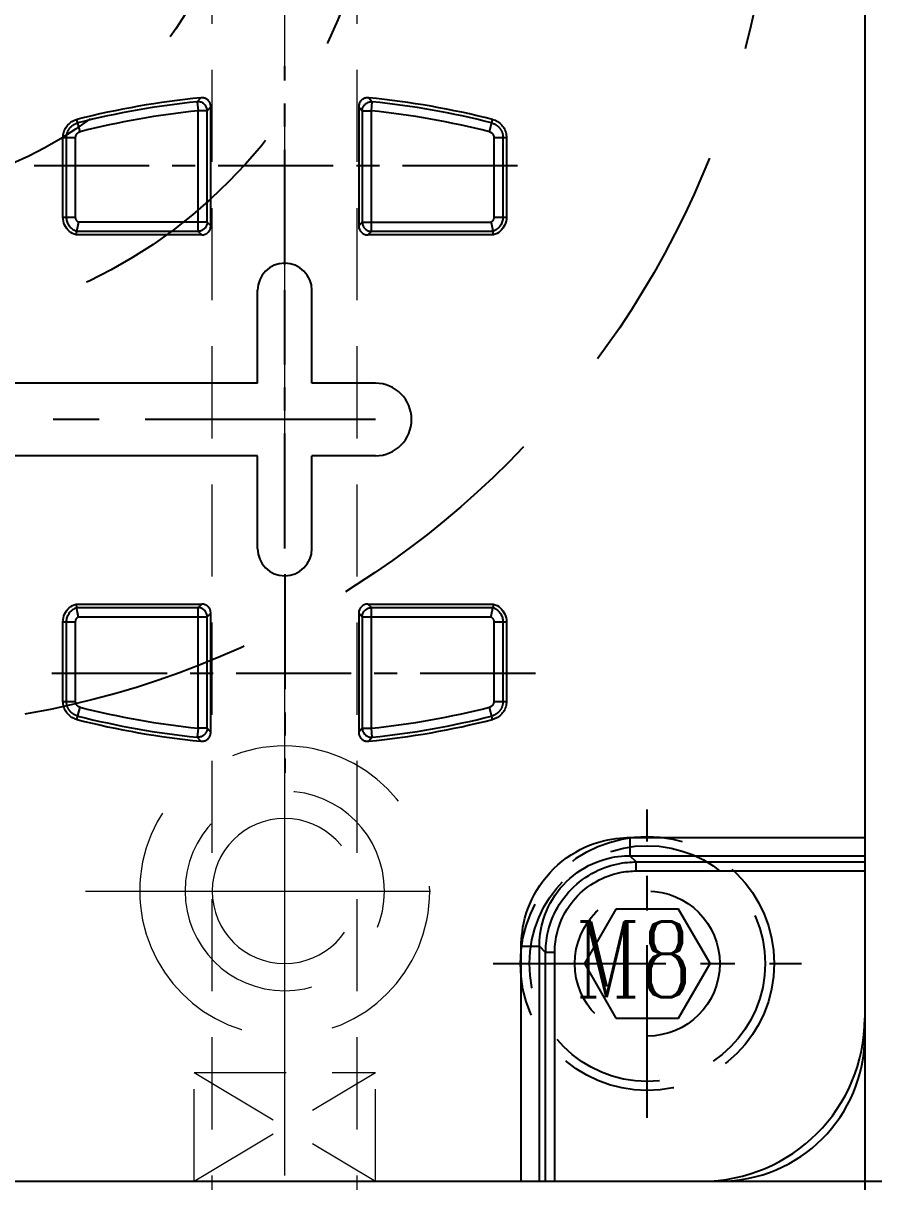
# Model space of a CAD drawing. Header units: inches. Extents: x 139745 to 140613, y -44509 to -43895.
# Drawn here: x 140469.7 to 140516.7, y -44144.3 to -44080.4 of the extents above; entities that cross this region are included whole.
import ezdxf

# ---------------------------------------------------------------- set-up
doc = ezdxf.new("R2010")
doc.units = ezdxf.units.IN
doc.header["$LTSCALE"] = 2
doc.header["$MEASUREMENT"] = 0
doc.header["$PDMODE"] = 3
doc.header["$PDSIZE"] = 0.3125
doc.linetypes.add('CENTER', pattern=[50.8, 31.75, -6.35, 6.35, -6.35])
doc.linetypes.add('HIDDEN', pattern=[9.525, 6.35, -3.175])
doc.layers.get('0').update_dxf_attribs({"linetype": 'CONTINUOUS'})
doc.layers.get('Defpoints').update_dxf_attribs({"linetype": 'CONTINUOUS'})
for name, color, linetype in [('CAV-COR', 1, 'CONTINUOUS'), ('DEFAULT_1', 7, 'CENTER'), ('Layer3', 3, 'CONTINUOUS'), ('Ru', 8, 'CONTINUOUS'), ('SCREW', 52, 'HIDDEN')]:
    doc.layers.add(name, color=color, linetype=linetype)
for name, color, linetype, lineweight in [('dim', 3, 'CONTINUOUS', 15), ('PRODUCT', 1, 'CONTINUOUS', 15), ('WR', 122, 'HIDDEN', 0)]:
    doc.layers.add(name, color=color, linetype=linetype, lineweight=lineweight)
doc.styles.add('ROMANC', font='romanc', dxfattribs={"width": 0.6, "height": 1})
doc.styles.get("Standard").update_dxf_attribs({"font": 'txt.shx', "width": 0.67})
doc.dimstyles.new('2.00', dxfattribs={"dimtxt": 3.5, "dimasz": 2.5, "dimexe": 0.666, "dimexo": 0.626, "dimgap": 1, "dimtad": 0, "dimzin": 0, "dimdsep": 46, "dimtxsty": 'Standard', "dimcen": 0.09, "dimclrd": 3, "dimclre": 3, "dimclrt": 7, "dimazin": 0, "dimtfac": 1, "dimtofl": 0, "dimtmove": 0, "dimatfit": 0, "dimfxl": 0, "dimtolj": 1, "dimtzin": 0, "dimarcsym": 0})

# ---------------------------------------------------------------- blocks, each defined once
blk = doc.blocks.new('*D34238')
at = {"layer": 'Defpoints', "color": 0}
for p in [(140516.156, -44127.749), (140406.156, -44131.275), (140516.156, -44204.772)]:
    blk.add_point(p, dxfattribs=at)
at = {"layer": 'dim', "color": 3, "linetype": 'ByBlock', "lineweight": -2}
for p, q in [((140516.156, -44128.375), (140516.156, -44205.438)), ((140406.156, -44131.901), (140406.156, -44205.438)), ((140408.656, -44204.772), (140455.661, -44204.772)), ((140513.656, -44204.772), (140466.65, -44204.772))]:
    blk.add_line(p, q, dxfattribs=at)
at = {"layer": 'dim', "color": 3, "linetype": 'ByBlock'}
for points in [[(140408.656, -44204.356), (140408.656, -44205.189), (140406.156, -44204.772)], [(140513.656, -44205.189), (140513.656, -44204.356), (140516.156, -44204.772)]]:
    blk.add_solid(points, dxfattribs=at)
at = {"layer": 'dim', "color": 7, "linetype": 'ByBlock', "insert": (140461.156, -44204.772), "char_height": 3.5, "attachment_point": 5}
blk.add_mtext('\\A1;110.00', dxfattribs=at)
blk = doc.blocks.new('*D34239')
at = {"layer": 'Defpoints', "color": 0}
for p in [(140507.156, -43994.275), (140591.512, -43994.275), (140507.156, -44144.275)]:
    blk.add_point(p, dxfattribs=at)
at = {"layer": 'dim', "color": 3, "linetype": 'ByBlock', "lineweight": -2}
for p, q in [((140507.782, -43994.275), (140592.178, -43994.275)), ((140591.512, -43996.775), (140591.512, -44063.39)), ((140591.512, -44141.775), (140591.512, -44075.16)), ((140507.782, -44144.275), (140592.178, -44144.275))]:
    blk.add_line(p, q, dxfattribs=at)
at = {"layer": 'dim', "color": 3, "linetype": 'ByBlock'}
for points in [[(140591.929, -43996.775), (140591.096, -43996.775), (140591.512, -43994.275)], [(140591.096, -44141.775), (140591.929, -44141.775), (140591.512, -44144.275)]]:
    blk.add_solid(points, dxfattribs=at)
at = {"layer": 'dim', "color": 7, "linetype": 'ByBlock', "insert": (140591.512, -44069.275), "char_height": 3.5, "attachment_point": 5, "rotation": 90}
blk.add_mtext('\\A1;150.00', dxfattribs=at)
blk = doc.blocks.new('20160723.115749')
at = {"layer": 'SCREW', "linetype": 'CENTER', "ltscale": 0.15}
for p, q in [((0, -8.5), (0, 8.5)), ((-8.5, 0), (8.5, 0))]:
    blk.add_line(p, q, dxfattribs=at)
at = {"layer": 'SCREW', "ltscale": 0.5}
blk.add_lwpolyline([(-1.732, 3), (-3.464, 0), (-1.732, -3), (1.732, -3), (3.464, 0), (1.732, 3)], close=True, dxfattribs=at)
for radius in [7, 6.5, 4]:
    blk.add_circle((0, 0), radius, dxfattribs=at)
at = {"layer": 'Layer3', "style": 'ROMANC', "width": 0.8}
blk.add_text('M8', height=4.1865, dxfattribs=at).set_placement((-3.976, -1.858))
blk = doc.blocks.new('20160525.184840')
at = {"layer": 'WR', "linetype": 'CENTER', "ltscale": 0.3}
for p, q in [((0, -11), (0, 11)), ((11, 0), (-11, 0))]:
    blk.add_line(p, q, dxfattribs=at)
at = {"layer": 'WR', "linetype": 'HIDDEN', "ltscale": 0.8}
for radius in [8, 5.5, 4]:
    blk.add_circle((0, 0), radius, dxfattribs=at)

msp = doc.modelspace()

# ---------------------------------------------------------------- linework, layer by layer
at = {"linetype": 'HIDDEN'}
for radius in [50, 28.15, 20.5]:
    msp.add_circle((140461.156, -44069.275), radius, dxfattribs=at)
at = {"layer": 'CAV-COR', "linetype": 'ByBlock'}
for p, q in [((140516.156, -44002.275), (140516.156, -44136.275)), ((140479.326, -44084.751), (140479.524, -44084.534)), ((140479.326, -44084.751), (140479.378, -44085.251)), ((140488.788, -44084.534), (140488.986, -44084.751)), ((140488.934, -44085.251), (140488.986, -44084.751)), ((140479.88, -44085.251), (140479.378, -44085.251)), ((140479.378, -44091.903), (140479.378, -44085.251)), ((140479.88, -44085.251), (140480.076, -44085.034)), ((140479.88, -44091.401), (140479.88, -44085.251)), ((140480.076, -44091.596), (140480.076, -44085.034)), ((140488.236, -44085.034), (140488.431, -44085.251)), ((140488.236, -44085.034), (140488.236, -44091.596)), ((140488.431, -44085.251), (140488.934, -44085.251)), ((140488.431, -44085.251), (140488.431, -44091.401)), ((140488.934, -44091.903), (140488.934, -44085.251)), ((140472.864, -44086.409), (140472.693, -44085.733)), ((140495.448, -44086.409), (140495.619, -44085.733)), ((140471.923, -44086.721), (140472.621, -44086.721)), ((140471.923, -44091.124), (140471.923, -44086.721)), ((140472.118, -44091.124), (140472.118, -44086.721)), ((140472.621, -44091.124), (140472.621, -44086.721)), ((140495.691, -44086.717), (140495.691, -44091.124)), ((140495.691, -44086.721), (140496.389, -44086.721)), ((140496.193, -44086.721), (140496.193, -44091.124)), ((140496.389, -44086.721), (140496.389, -44091.124)), ((140471.923, -44091.124), (140472.621, -44091.124)), ((140495.691, -44091.124), (140496.389, -44091.124)), ((140472.677, -44091.877), (140472.662, -44091.967)), ((140479.378, -44091.903), (140472.673, -44091.903)), ((140472.685, -44091.835), (140472.677, -44091.877)), ((140479.88, -44091.401), (140472.778, -44091.401)), ((140479.574, -44092.098), (140479.378, -44091.903)), ((140480.076, -44091.596), (140479.88, -44091.401)), ((140488.431, -44091.401), (140488.236, -44091.596)), ((140488.431, -44091.401), (140495.534, -44091.401)), ((140488.934, -44091.903), (140488.738, -44092.098)), ((140495.639, -44091.903), (140488.934, -44091.903)), ((140495.61, -44091.743), (140495.622, -44091.808)), ((140495.622, -44091.808), (140495.631, -44091.858)), ((140495.631, -44091.858), (140495.639, -44091.903)), ((140495.649, -44091.967), (140495.639, -44091.903)), ((140472.642, -44092.098), (140472.652, -44092.033)), ((140479.574, -44092.098), (140472.642, -44092.098)), ((140472.652, -44092.033), (140472.662, -44091.967)), ((140495.67, -44092.098), (140488.738, -44092.098)), ((140495.66, -44092.033), (140495.649, -44091.967)), ((140495.67, -44092.098), (140495.66, -44092.033)), ((140472.642, -44112.452), (140479.574, -44112.452)), ((140472.642, -44112.452), (140472.652, -44112.517)), ((140472.652, -44112.517), (140472.662, -44112.583)), ((140472.662, -44112.583), (140472.673, -44112.647)), ((140472.673, -44112.647), (140479.378, -44112.647)), ((140472.681, -44112.692), (140472.673, -44112.647)), ((140472.69, -44112.742), (140472.681, -44112.692)), ((140472.701, -44112.807), (140472.69, -44112.742)), ((140479.378, -44112.647), (140479.574, -44112.452)), ((140479.378, -44119.299), (140479.378, -44112.647)), ((140479.88, -44113.149), (140480.076, -44112.954)), ((140480.076, -44119.516), (140480.076, -44112.954)), ((140488.236, -44112.954), (140488.431, -44113.149)), ((140488.236, -44112.954), (140488.236, -44119.516)), ((140488.738, -44112.452), (140495.67, -44112.452)), ((140488.738, -44112.452), (140488.934, -44112.647)), ((140488.934, -44112.647), (140495.639, -44112.647)), ((140488.934, -44119.299), (140488.934, -44112.647)), ((140495.627, -44112.715), (140495.634, -44112.673)), ((140495.634, -44112.673), (140495.649, -44112.583)), ((140495.66, -44112.517), (140495.649, -44112.583)), ((140495.67, -44112.452), (140495.66, -44112.517)), ((140471.923, -44113.426), (140472.621, -44113.426)), ((140471.923, -44117.829), (140471.923, -44113.426)), ((140472.118, -44117.829), (140472.118, -44113.426)), ((140472.621, -44117.833), (140472.621, -44113.426)), ((140472.778, -44113.149), (140479.88, -44113.149)), ((140479.88, -44119.299), (140479.88, -44113.149)), ((140488.431, -44113.149), (140495.534, -44113.149)), ((140488.431, -44113.149), (140488.431, -44119.299)), ((140495.691, -44113.426), (140496.389, -44113.426)), ((140495.691, -44113.426), (140495.691, -44117.829)), ((140496.193, -44113.426), (140496.193, -44117.829)), ((140496.389, -44113.426), (140496.389, -44117.829)), ((140471.923, -44117.829), (140472.621, -44117.829)), ((140495.691, -44117.829), (140496.389, -44117.829)), ((140472.693, -44118.817), (140472.864, -44118.141)), ((140495.619, -44118.817), (140495.448, -44118.141)), ((140479.378, -44119.299), (140479.326, -44119.799)), ((140479.88, -44119.299), (140479.378, -44119.299)), ((140480.076, -44119.516), (140479.88, -44119.299)), ((140488.431, -44119.299), (140488.236, -44119.516)), ((140488.431, -44119.299), (140488.934, -44119.299)), ((140488.986, -44119.799), (140488.934, -44119.299)), ((140479.524, -44120.016), (140479.326, -44119.799)), ((140488.986, -44119.799), (140488.788, -44120.016)), ((140503.024, -44125.326), (140516.156, -44125.326)), ((140503.199, -44125.326), (140503.199, -44126.325)), ((140503.199, -44126.325), (140516.156, -44126.325)), ((140503.543, -44126.669), (140503.199, -44126.325)), ((140503.543, -44126.669), (140516.156, -44126.669)), ((140503.543, -44127.169), (140503.543, -44126.669)), ((140503.448, -44127.169), (140516.156, -44127.169)), ((140497.207, -44131.318), (140498.205, -44131.318)), ((140497.207, -44144.275), (140497.207, -44131.318)), ((140498.55, -44131.663), (140498.205, -44131.318)), ((140498.205, -44144.275), (140498.205, -44131.318)), ((140499.05, -44131.663), (140498.55, -44131.663)), ((140498.55, -44144.275), (140498.55, -44131.663)), ((140499.05, -44144.275), (140499.05, -44131.663)), ((140414.156, -44144.275), (140508.156, -44144.275))]:
    msp.add_line(p, q, dxfattribs=at)
for points in [[(140479.88, -44085.251), (140479.877, -44085.205), (140479.869, -44085.16), (140479.857, -44085.115), (140479.841, -44085.072), (140479.822, -44085.03), (140479.798, -44084.99), (140479.771, -44084.952), (140479.741, -44084.917), (140479.708, -44084.884), (140479.672, -44084.855), (140479.634, -44084.828), (140479.594, -44084.806), (140479.551, -44084.787), (140479.508, -44084.771), (140479.463, -44084.76), (140479.417, -44084.753), (140479.372, -44084.75), (140479.326, -44084.751)], [(140480.076, -44085.034), (140480.074, -44084.994), (140480.07, -44084.954), (140480.062, -44084.914), (140480.05, -44084.875), (140480.036, -44084.836), (140480.019, -44084.799), (140479.999, -44084.764), (140479.976, -44084.731), (140479.951, -44084.7), (140479.923, -44084.671), (140479.894, -44084.645), (140479.863, -44084.622), (140479.83, -44084.6), (140479.794, -44084.582), (140479.758, -44084.566), (140479.72, -44084.553), (140479.682, -44084.543), (140479.643, -44084.536), (140479.603, -44084.533), (140479.564, -44084.532), (140479.524, -44084.534)], [(140488.788, -44084.534), (140488.741, -44084.532), (140488.695, -44084.533), (140488.649, -44084.539), (140488.603, -44084.55), (140488.557, -44084.565), (140488.514, -44084.583), (140488.473, -44084.605), (140488.435, -44084.631), (140488.4, -44084.661), (140488.367, -44084.693), (140488.338, -44084.728), (140488.311, -44084.767), (140488.289, -44084.808), (140488.27, -44084.851), (140488.255, -44084.896), (140488.244, -44084.941), (140488.238, -44084.987), (140488.236, -44085.034)], [(140488.431, -44085.251), (140488.435, -44085.205), (140488.443, -44085.16), (140488.454, -44085.116), (140488.47, -44085.073), (140488.489, -44085.031), (140488.513, -44084.991), (140488.54, -44084.953), (140488.57, -44084.917), (140488.603, -44084.885), (140488.639, -44084.855), (140488.677, -44084.829), (140488.718, -44084.806), (140488.76, -44084.787), (140488.804, -44084.771), (140488.848, -44084.76), (140488.894, -44084.753), (140488.94, -44084.75), (140488.986, -44084.751)], [(140471.923, -44086.721), (140471.926, -44086.646), (140471.934, -44086.571), (140471.948, -44086.498), (140471.967, -44086.426), (140471.991, -44086.355), (140472.021, -44086.286), (140472.055, -44086.219), (140472.095, -44086.155), (140472.138, -44086.095), (140472.186, -44086.037), (140472.239, -44085.983), (140472.295, -44085.934), (140472.354, -44085.888), (140472.417, -44085.847), (140472.483, -44085.811), (140472.55, -44085.78), (140472.62, -44085.754), (140472.693, -44085.733)], [(140472.118, -44086.721), (140472.118, -44086.71), (140472.119, -44086.698), (140472.119, -44086.686), (140472.12, -44086.673), (140472.121, -44086.66), (140472.122, -44086.647), (140472.123, -44086.633), (140472.125, -44086.618), (140472.127, -44086.604), (140472.129, -44086.588), (140472.132, -44086.573), (140472.135, -44086.557), (140472.138, -44086.541), (140472.142, -44086.524), (140472.147, -44086.507), (140472.152, -44086.49), (140472.157, -44086.472), (140472.163, -44086.455), (140472.169, -44086.436), (140472.176, -44086.418), (140472.184, -44086.399), (140472.192, -44086.381), (140472.201, -44086.362), (140472.21, -44086.343), (140472.221, -44086.324), (140472.231, -44086.305), (140472.243, -44086.286), (140472.255, -44086.267), (140472.267, -44086.249), (140472.281, -44086.23), (140472.294, -44086.212), (140472.308, -44086.195), (140472.323, -44086.178), (140472.338, -44086.161), (140472.353, -44086.145), (140472.369, -44086.13), (140472.384, -44086.115), (140472.4, -44086.101), (140472.416, -44086.087), (140472.432, -44086.074), (140472.448, -44086.062), (140472.464, -44086.05), (140472.48, -44086.039), (140472.495, -44086.029), (140472.511, -44086.019), (140472.526, -44086.01), (140472.541, -44086.002), (140472.556, -44085.994), (140472.57, -44085.986), (140472.584, -44085.979), (140472.598, -44085.972), (140472.612, -44085.966), (140472.625, -44085.961), (140472.638, -44085.955), (140472.651, -44085.95), (140472.664, -44085.946), (140472.676, -44085.941), (140472.687, -44085.937), (140472.699, -44085.934), (140472.71, -44085.93), (140472.72, -44085.927), (140472.731, -44085.925), (140472.741, -44085.922)], [(140495.571, -44085.922), (140495.581, -44085.925), (140495.591, -44085.927), (140495.602, -44085.931), (140495.613, -44085.934), (140495.624, -44085.937), (140495.635, -44085.941), (140495.646, -44085.945), (140495.658, -44085.949), (140495.67, -44085.954), (140495.682, -44085.959), (140495.695, -44085.964), (140495.708, -44085.97), (140495.721, -44085.976), (140495.734, -44085.982), (140495.747, -44085.989), (140495.761, -44085.996), (140495.775, -44086.004), (140495.79, -44086.012), (140495.804, -44086.021), (140495.819, -44086.031), (140495.834, -44086.041), (140495.849, -44086.051), (140495.864, -44086.062), (140495.88, -44086.074), (140495.895, -44086.087), (140495.911, -44086.1), (140495.926, -44086.114), (140495.942, -44086.128), (140495.957, -44086.144), (140495.972, -44086.159), (140495.987, -44086.176), (140496.002, -44086.193), (140496.016, -44086.21), (140496.03, -44086.228), (140496.043, -44086.247), (140496.056, -44086.265), (140496.068, -44086.284), (140496.08, -44086.304), (140496.091, -44086.323), (140496.101, -44086.342), (140496.111, -44086.362), (140496.12, -44086.382), (140496.128, -44086.401), (140496.136, -44086.421), (140496.144, -44086.44), (140496.15, -44086.459), (140496.156, -44086.478), (140496.162, -44086.496), (140496.167, -44086.515), (140496.171, -44086.532), (140496.175, -44086.55), (140496.179, -44086.567), (140496.182, -44086.584), (140496.184, -44086.6), (140496.186, -44086.616), (140496.188, -44086.631), (140496.19, -44086.646), (140496.191, -44086.66), (140496.192, -44086.674), (140496.193, -44086.687), (140496.193, -44086.699), (140496.193, -44086.71), (140496.193, -44086.721)], [(140495.619, -44085.733), (140495.692, -44085.754), (140495.762, -44085.78), (140495.829, -44085.811), (140495.895, -44085.848), (140495.958, -44085.889), (140496.017, -44085.934), (140496.073, -44085.984), (140496.126, -44086.038), (140496.174, -44086.095), (140496.218, -44086.156), (140496.257, -44086.22), (140496.291, -44086.287), (140496.321, -44086.355), (140496.345, -44086.426), (140496.364, -44086.498), (140496.378, -44086.572), (140496.386, -44086.646), (140496.389, -44086.721)], [(140472.621, -44086.717), (140472.621, -44086.712), (140472.621, -44086.707), (140472.621, -44086.702), (140472.622, -44086.697), (140472.622, -44086.692), (140472.622, -44086.687), (140472.623, -44086.681), (140472.624, -44086.676), (140472.625, -44086.67), (140472.626, -44086.664), (140472.627, -44086.657), (140472.628, -44086.651), (140472.63, -44086.644), (140472.632, -44086.638), (140472.634, -44086.631), (140472.636, -44086.624), (140472.638, -44086.617), (140472.641, -44086.61), (140472.643, -44086.603), (140472.646, -44086.596), (140472.649, -44086.588), (140472.653, -44086.581), (140472.657, -44086.574), (140472.661, -44086.566), (140472.665, -44086.559), (140472.669, -44086.551), (140472.674, -44086.544), (140472.679, -44086.537), (140472.684, -44086.529), (140472.689, -44086.522), (140472.695, -44086.516), (140472.701, -44086.509), (140472.706, -44086.502), (140472.712, -44086.496), (140472.719, -44086.49), (140472.725, -44086.484), (140472.731, -44086.479), (140472.737, -44086.473), (140472.743, -44086.468), (140472.749, -44086.464), (140472.756, -44086.459), (140472.762, -44086.455), (140472.768, -44086.451), (140472.774, -44086.447), (140472.78, -44086.444), (140472.786, -44086.44), (140472.792, -44086.437), (140472.797, -44086.434), (140472.803, -44086.431), (140472.808, -44086.429), (140472.814, -44086.426), (140472.819, -44086.424), (140472.824, -44086.422), (140472.829, -44086.42), (140472.834, -44086.418), (140472.838, -44086.417), (140472.843, -44086.415), (140472.847, -44086.414), (140472.852, -44086.412), (140472.856, -44086.411), (140472.86, -44086.41), (140472.864, -44086.409)], [(140495.448, -44086.409), (140495.452, -44086.41), (140495.456, -44086.411), (140495.46, -44086.412), (140495.464, -44086.414), (140495.469, -44086.415), (140495.473, -44086.416), (140495.477, -44086.418), (140495.482, -44086.42), (140495.486, -44086.421), (140495.491, -44086.423), (140495.496, -44086.425), (140495.501, -44086.428), (140495.506, -44086.43), (140495.511, -44086.432), (140495.517, -44086.435), (140495.522, -44086.438), (140495.528, -44086.441), (140495.533, -44086.444), (140495.539, -44086.448), (140495.545, -44086.451), (140495.551, -44086.455), (140495.556, -44086.459), (140495.562, -44086.464), (140495.568, -44086.468), (140495.574, -44086.473), (140495.58, -44086.478), (140495.587, -44086.484), (140495.593, -44086.49), (140495.599, -44086.496), (140495.605, -44086.502), (140495.61, -44086.508), (140495.616, -44086.515), (140495.622, -44086.522), (140495.627, -44086.529), (140495.632, -44086.536), (140495.637, -44086.543), (140495.642, -44086.551), (140495.647, -44086.558), (140495.651, -44086.566), (140495.655, -44086.573), (140495.659, -44086.581), (140495.662, -44086.589), (140495.666, -44086.596), (140495.669, -44086.604), (140495.672, -44086.611), (140495.674, -44086.619), (140495.677, -44086.626), (140495.679, -44086.633), (140495.681, -44086.64), (140495.682, -44086.648), (140495.684, -44086.655), (140495.685, -44086.661), (140495.687, -44086.668), (140495.688, -44086.674), (140495.688, -44086.68), (140495.689, -44086.686), (140495.69, -44086.692), (140495.69, -44086.697), (140495.69, -44086.703), (140495.691, -44086.708), (140495.691, -44086.712), (140495.691, -44086.717)], [(140472.642, -44092.098), (140472.539, -44092.06), (140472.443, -44092.013), (140472.353, -44091.956), (140472.268, -44091.889), (140472.191, -44091.812), (140472.122, -44091.729), (140472.063, -44091.639), (140472.013, -44091.542), (140471.974, -44091.442), (140471.946, -44091.339), (140471.929, -44091.233), (140471.923, -44091.124)], [(140472.673, -44091.903), (140472.621, -44091.883), (140472.57, -44091.859), (140472.521, -44091.832), (140472.473, -44091.801), (140472.427, -44091.767), (140472.384, -44091.73), (140472.343, -44091.69), (140472.305, -44091.647), (140472.271, -44091.601), (140472.239, -44091.554), (140472.211, -44091.504), (140472.187, -44091.453), (140472.166, -44091.4), (140472.149, -44091.345), (140472.135, -44091.29), (140472.126, -44091.235), (140472.12, -44091.179), (140472.118, -44091.124)], [(140472.778, -44091.401), (140472.759, -44091.389), (140472.741, -44091.375), (140472.724, -44091.361), (140472.709, -44091.345), (140472.694, -44091.328), (140472.68, -44091.311), (140472.668, -44091.292), (140472.657, -44091.273), (140472.647, -44091.253), (140472.639, -44091.232), (140472.633, -44091.21), (140472.627, -44091.189), (140472.624, -44091.167), (140472.621, -44091.146), (140472.621, -44091.124)], [(140495.691, -44091.124), (140495.69, -44091.146), (140495.688, -44091.169), (140495.684, -44091.191), (140495.678, -44091.213), (140495.671, -44091.235), (140495.662, -44091.256), (140495.652, -44091.277), (140495.641, -44091.297), (140495.628, -44091.316), (140495.614, -44091.333), (140495.599, -44091.349), (140495.583, -44091.364), (140495.567, -44091.378), (140495.551, -44091.39), (140495.534, -44091.401)], [(140496.193, -44091.124), (140496.191, -44091.183), (140496.185, -44091.242), (140496.174, -44091.301), (140496.159, -44091.359), (140496.14, -44091.417), (140496.116, -44091.473), (140496.088, -44091.527), (140496.057, -44091.578), (140496.022, -44091.627), (140495.985, -44091.672), (140495.945, -44091.714), (140495.903, -44091.752), (140495.86, -44091.786), (140495.816, -44091.817), (140495.771, -44091.844), (140495.727, -44091.867), (140495.682, -44091.886), (140495.639, -44091.903)], [(140496.389, -44091.124), (140496.383, -44091.233), (140496.366, -44091.34), (140496.338, -44091.442), (140496.299, -44091.543), (140496.249, -44091.639), (140496.189, -44091.73), (140496.121, -44091.813), (140496.043, -44091.889), (140495.959, -44091.956), (140495.869, -44092.013), (140495.772, -44092.06), (140495.67, -44092.098)], [(140472.778, -44091.401), (140472.766, -44091.447), (140472.754, -44091.493), (140472.744, -44091.538), (140472.734, -44091.583), (140472.725, -44091.626), (140472.716, -44091.667), (140472.708, -44091.706), (140472.701, -44091.743), (140472.695, -44091.777), (140472.685, -44091.835)], [(140479.88, -44091.401), (140479.877, -44091.443), (140479.871, -44091.486), (140479.86, -44091.528), (140479.846, -44091.569), (140479.829, -44091.609), (140479.808, -44091.647), (140479.785, -44091.684), (140479.758, -44091.718), (140479.728, -44091.75), (140479.696, -44091.78), (140479.662, -44091.807), (140479.625, -44091.831), (140479.587, -44091.851), (140479.547, -44091.869), (140479.506, -44091.883), (140479.464, -44091.893), (140479.421, -44091.9), (140479.378, -44091.903)], [(140488.431, -44091.401), (140488.434, -44091.444), (140488.441, -44091.486), (140488.452, -44091.528), (140488.466, -44091.569), (140488.483, -44091.609), (140488.504, -44091.648), (140488.527, -44091.684), (140488.554, -44091.719), (140488.584, -44091.751), (140488.616, -44091.78), (140488.65, -44091.807), (140488.687, -44091.831), (140488.725, -44091.851), (140488.765, -44091.869), (140488.806, -44091.883), (140488.848, -44091.893), (140488.891, -44091.9), (140488.934, -44091.903)], [(140495.534, -44091.401), (140495.546, -44091.447), (140495.557, -44091.493), (140495.568, -44091.538), (140495.578, -44091.583), (140495.587, -44091.626), (140495.595, -44091.667), (140495.603, -44091.706), (140495.61, -44091.743)], [(140471.923, -44113.426), (140471.929, -44113.317), (140471.946, -44113.21), (140471.974, -44113.108), (140472.013, -44113.007), (140472.063, -44112.911), (140472.122, -44112.82), (140472.191, -44112.737), (140472.269, -44112.661), (140472.353, -44112.594), (140472.443, -44112.537), (140472.539, -44112.49), (140472.642, -44112.452)], [(140472.118, -44113.426), (140472.121, -44113.367), (140472.127, -44113.308), (140472.138, -44113.249), (140472.153, -44113.191), (140472.172, -44113.133), (140472.196, -44113.077), (140472.223, -44113.023), (140472.255, -44112.972), (140472.289, -44112.923), (140472.327, -44112.878), (140472.367, -44112.836), (140472.409, -44112.798), (140472.452, -44112.764), (140472.496, -44112.733), (140472.541, -44112.706), (140472.585, -44112.683), (140472.629, -44112.664), (140472.673, -44112.647)], [(140472.778, -44113.149), (140472.766, -44113.103), (140472.754, -44113.057), (140472.744, -44113.012), (140472.734, -44112.967), (140472.725, -44112.924), (140472.716, -44112.883), (140472.708, -44112.844), (140472.701, -44112.807)], [(140479.88, -44113.149), (140479.877, -44113.106), (140479.87, -44113.064), (140479.86, -44113.022), (140479.846, -44112.981), (140479.829, -44112.941), (140479.808, -44112.902), (140479.784, -44112.866), (140479.758, -44112.831), (140479.728, -44112.799), (140479.696, -44112.77), (140479.661, -44112.743), (140479.625, -44112.719), (140479.587, -44112.699), (140479.547, -44112.681), (140479.506, -44112.667), (140479.464, -44112.657), (140479.421, -44112.65), (140479.378, -44112.647)], [(140488.431, -44113.149), (140488.434, -44113.107), (140488.441, -44113.064), (140488.451, -44113.022), (140488.465, -44112.981), (140488.483, -44112.941), (140488.503, -44112.903), (140488.527, -44112.866), (140488.554, -44112.832), (140488.583, -44112.8), (140488.615, -44112.77), (140488.65, -44112.743), (140488.686, -44112.719), (140488.725, -44112.699), (140488.765, -44112.681), (140488.806, -44112.667), (140488.848, -44112.657), (140488.891, -44112.65), (140488.934, -44112.647)], [(140495.534, -44113.149), (140495.546, -44113.103), (140495.557, -44113.057), (140495.568, -44113.012), (140495.578, -44112.967), (140495.587, -44112.924), (140495.595, -44112.883), (140495.603, -44112.844), (140495.61, -44112.807), (140495.616, -44112.773), (140495.627, -44112.715)], [(140495.639, -44112.647), (140495.691, -44112.667), (140495.742, -44112.691), (140495.791, -44112.718), (140495.839, -44112.749), (140495.885, -44112.783), (140495.928, -44112.82), (140495.969, -44112.86), (140496.006, -44112.903), (140496.041, -44112.949), (140496.072, -44112.996), (140496.1, -44113.046), (140496.125, -44113.097), (140496.146, -44113.15), (140496.163, -44113.205), (140496.176, -44113.26), (140496.186, -44113.315), (140496.191, -44113.371), (140496.193, -44113.426)], [(140495.67, -44112.452), (140495.773, -44112.49), (140495.869, -44112.537), (140495.959, -44112.594), (140496.043, -44112.661), (140496.121, -44112.738), (140496.19, -44112.821), (140496.249, -44112.911), (140496.299, -44113.008), (140496.338, -44113.108), (140496.366, -44113.21), (140496.383, -44113.317), (140496.389, -44113.426)], [(140472.621, -44113.426), (140472.621, -44113.404), (140472.624, -44113.381), (140472.628, -44113.359), (140472.633, -44113.337), (140472.64, -44113.315), (140472.649, -44113.294), (140472.659, -44113.273), (140472.671, -44113.253), (140472.684, -44113.234), (140472.698, -44113.217), (140472.713, -44113.201), (140472.728, -44113.186), (140472.744, -44113.172), (140472.761, -44113.16), (140472.778, -44113.149)], [(140495.534, -44113.149), (140495.552, -44113.161), (140495.57, -44113.175), (140495.587, -44113.189), (140495.603, -44113.205), (140495.618, -44113.222), (140495.631, -44113.239), (140495.644, -44113.258), (140495.655, -44113.277), (140495.664, -44113.297), (140495.672, -44113.318), (140495.679, -44113.34), (140495.684, -44113.361), (140495.688, -44113.383), (140495.69, -44113.404), (140495.691, -44113.426)], [(140472.693, -44118.817), (140472.62, -44118.796), (140472.55, -44118.77), (140472.482, -44118.739), (140472.417, -44118.702), (140472.354, -44118.661), (140472.294, -44118.616), (140472.238, -44118.566), (140472.186, -44118.512), (140472.138, -44118.455), (140472.094, -44118.394), (140472.055, -44118.33), (140472.02, -44118.263), (140471.991, -44118.195), (140471.967, -44118.124), (140471.948, -44118.052), (140471.934, -44117.978), (140471.926, -44117.904), (140471.923, -44117.829)], [(140472.741, -44118.628), (140472.731, -44118.625), (140472.72, -44118.623), (140472.71, -44118.619), (140472.699, -44118.616), (140472.688, -44118.613), (140472.677, -44118.609), (140472.665, -44118.605), (140472.653, -44118.601), (140472.641, -44118.596), (140472.629, -44118.591), (140472.617, -44118.586), (140472.604, -44118.58), (140472.591, -44118.574), (140472.578, -44118.568), (140472.564, -44118.561), (140472.55, -44118.554), (140472.536, -44118.546), (140472.522, -44118.538), (140472.508, -44118.529), (140472.493, -44118.519), (140472.478, -44118.509), (140472.463, -44118.499), (140472.447, -44118.488), (140472.432, -44118.476), (140472.417, -44118.463), (140472.401, -44118.45), (140472.385, -44118.436), (140472.37, -44118.422), (140472.355, -44118.406), (140472.34, -44118.391), (140472.325, -44118.374), (140472.31, -44118.357), (140472.296, -44118.34), (140472.282, -44118.322), (140472.269, -44118.303), (140472.256, -44118.285), (140472.244, -44118.266), (140472.232, -44118.246), (140472.221, -44118.227), (140472.211, -44118.208), (140472.201, -44118.188), (140472.192, -44118.168), (140472.183, -44118.149), (140472.175, -44118.129), (140472.168, -44118.11), (140472.161, -44118.091), (140472.155, -44118.072), (140472.15, -44118.054), (140472.145, -44118.035), (140472.14, -44118.018), (140472.136, -44118), (140472.133, -44117.983), (140472.13, -44117.966), (140472.127, -44117.95), (140472.125, -44117.934), (140472.123, -44117.919), (140472.122, -44117.904), (140472.121, -44117.89), (140472.12, -44117.876), (140472.119, -44117.863), (140472.119, -44117.851), (140472.118, -44117.84), (140472.118, -44117.829)], [(140472.864, -44118.141), (140472.86, -44118.14), (140472.856, -44118.139), (140472.852, -44118.138), (140472.847, -44118.136), (140472.843, -44118.135), (140472.839, -44118.134), (140472.834, -44118.132), (140472.83, -44118.13), (140472.825, -44118.129), (140472.821, -44118.127), (140472.816, -44118.125), (140472.811, -44118.122), (140472.806, -44118.12), (140472.8, -44118.118), (140472.795, -44118.115), (140472.789, -44118.112), (140472.784, -44118.109), (140472.778, -44118.106), (140472.773, -44118.102), (140472.767, -44118.099), (140472.761, -44118.095), (140472.755, -44118.091), (140472.749, -44118.086), (140472.743, -44118.082), (140472.737, -44118.077), (140472.731, -44118.072), (140472.725, -44118.066), (140472.719, -44118.06), (140472.713, -44118.054), (140472.707, -44118.048), (140472.701, -44118.042), (140472.696, -44118.035), (140472.69, -44118.028), (140472.685, -44118.021), (140472.679, -44118.014), (140472.674, -44118.007), (140472.67, -44117.999), (140472.665, -44117.992), (140472.661, -44117.984), (140472.657, -44117.977), (140472.653, -44117.969), (140472.649, -44117.961), (140472.646, -44117.954), (140472.643, -44117.946), (140472.64, -44117.939), (140472.637, -44117.931), (140472.635, -44117.924), (140472.633, -44117.917), (140472.631, -44117.91), (140472.629, -44117.902), (140472.628, -44117.895), (140472.626, -44117.889), (140472.625, -44117.882), (140472.624, -44117.876), (140472.623, -44117.87), (140472.623, -44117.864), (140472.622, -44117.858), (140472.622, -44117.853), (140472.621, -44117.847), (140472.621, -44117.842), (140472.621, -44117.838), (140472.621, -44117.833)], [(140495.691, -44117.833), (140495.691, -44117.838), (140495.691, -44117.843), (140495.69, -44117.848), (140495.69, -44117.853), (140495.69, -44117.858), (140495.689, -44117.863), (140495.689, -44117.869), (140495.688, -44117.874), (140495.687, -44117.88), (140495.686, -44117.886), (140495.685, -44117.893), (140495.683, -44117.899), (140495.682, -44117.906), (140495.68, -44117.912), (140495.678, -44117.919), (140495.676, -44117.926), (140495.674, -44117.933), (140495.671, -44117.94), (140495.668, -44117.947), (140495.665, -44117.954), (140495.662, -44117.962), (140495.659, -44117.969), (140495.655, -44117.976), (140495.651, -44117.984), (140495.647, -44117.991), (140495.642, -44117.999), (140495.638, -44118.006), (140495.633, -44118.013), (140495.628, -44118.021), (140495.622, -44118.028), (140495.617, -44118.034), (140495.611, -44118.041), (140495.605, -44118.048), (140495.599, -44118.054), (140495.593, -44118.06), (140495.587, -44118.066), (140495.581, -44118.071), (140495.575, -44118.077), (140495.568, -44118.082), (140495.562, -44118.086), (140495.556, -44118.091), (140495.55, -44118.095), (140495.544, -44118.099), (140495.538, -44118.103), (140495.532, -44118.106), (140495.526, -44118.11), (140495.52, -44118.113), (140495.514, -44118.116), (140495.509, -44118.119), (140495.503, -44118.121), (140495.498, -44118.124), (140495.493, -44118.126), (140495.488, -44118.128), (140495.483, -44118.13), (140495.478, -44118.132), (140495.473, -44118.133), (140495.469, -44118.135), (140495.464, -44118.136), (140495.46, -44118.138), (140495.456, -44118.139), (140495.452, -44118.14), (140495.448, -44118.141)], [(140496.193, -44117.829), (140496.193, -44117.84), (140496.193, -44117.852), (140496.192, -44117.864), (140496.192, -44117.877), (140496.191, -44117.89), (140496.19, -44117.903), (140496.188, -44117.917), (140496.187, -44117.932), (140496.185, -44117.946), (140496.182, -44117.962), (140496.18, -44117.977), (140496.177, -44117.993), (140496.173, -44118.009), (140496.169, -44118.026), (140496.165, -44118.043), (140496.16, -44118.06), (140496.155, -44118.078), (140496.149, -44118.095), (140496.142, -44118.114), (140496.135, -44118.132), (140496.128, -44118.151), (140496.12, -44118.169), (140496.111, -44118.188), (140496.101, -44118.207), (140496.091, -44118.226), (140496.08, -44118.245), (140496.069, -44118.264), (140496.057, -44118.283), (140496.044, -44118.301), (140496.031, -44118.32), (140496.017, -44118.338), (140496.003, -44118.355), (140495.989, -44118.372), (140495.974, -44118.389), (140495.958, -44118.405), (140495.943, -44118.42), (140495.927, -44118.435), (140495.911, -44118.449), (140495.895, -44118.463), (140495.879, -44118.476), (140495.864, -44118.488), (140495.848, -44118.5), (140495.832, -44118.511), (140495.816, -44118.521), (140495.801, -44118.531), (140495.786, -44118.54), (140495.771, -44118.548), (140495.756, -44118.556), (140495.742, -44118.564), (140495.727, -44118.571), (140495.713, -44118.578), (140495.7, -44118.584), (140495.686, -44118.589), (140495.673, -44118.595), (140495.661, -44118.6), (140495.648, -44118.604), (140495.636, -44118.609), (140495.624, -44118.613), (140495.613, -44118.616), (140495.602, -44118.619), (140495.591, -44118.623), (140495.581, -44118.625), (140495.571, -44118.628)], [(140496.389, -44117.829), (140496.386, -44117.904), (140496.378, -44117.979), (140496.364, -44118.052), (140496.345, -44118.124), (140496.32, -44118.195), (140496.291, -44118.264), (140496.257, -44118.331), (140496.217, -44118.395), (140496.173, -44118.455), (140496.125, -44118.513), (140496.073, -44118.567), (140496.017, -44118.616), (140495.957, -44118.662), (140495.894, -44118.703), (140495.829, -44118.739), (140495.761, -44118.77), (140495.691, -44118.796), (140495.619, -44118.817)], [(140479.88, -44119.299), (140479.877, -44119.345), (140479.869, -44119.39), (140479.857, -44119.434), (140479.842, -44119.477), (140479.822, -44119.519), (140479.799, -44119.559), (140479.772, -44119.597), (140479.742, -44119.633), (140479.709, -44119.665), (140479.673, -44119.695), (140479.635, -44119.721), (140479.594, -44119.744), (140479.552, -44119.763), (140479.508, -44119.779), (140479.463, -44119.79), (140479.418, -44119.797), (140479.372, -44119.8), (140479.326, -44119.799)], [(140488.431, -44119.299), (140488.435, -44119.345), (140488.443, -44119.39), (140488.454, -44119.435), (140488.47, -44119.478), (140488.49, -44119.52), (140488.513, -44119.56), (140488.54, -44119.598), (140488.57, -44119.633), (140488.603, -44119.666), (140488.639, -44119.695), (140488.678, -44119.722), (140488.718, -44119.744), (140488.76, -44119.763), (140488.804, -44119.779), (140488.849, -44119.79), (140488.894, -44119.797), (140488.94, -44119.8), (140488.986, -44119.799)], [(140479.524, -44120.016), (140479.571, -44120.018), (140479.617, -44120.017), (140479.663, -44120.011), (140479.709, -44120), (140479.754, -44119.985), (140479.798, -44119.967), (140479.838, -44119.945), (140479.877, -44119.919), (140479.912, -44119.889), (140479.944, -44119.857), (140479.974, -44119.822), (140480, -44119.783), (140480.023, -44119.742), (140480.042, -44119.699), (140480.057, -44119.654), (140480.067, -44119.609), (140480.074, -44119.563), (140480.076, -44119.516)], [(140488.236, -44119.516), (140488.237, -44119.556), (140488.242, -44119.596), (140488.25, -44119.636), (140488.261, -44119.675), (140488.276, -44119.714), (140488.293, -44119.751), (140488.313, -44119.786), (140488.336, -44119.819), (140488.361, -44119.85), (140488.388, -44119.879), (140488.417, -44119.905), (140488.449, -44119.928), (140488.482, -44119.95), (140488.517, -44119.968), (140488.554, -44119.984), (140488.591, -44119.997), (140488.63, -44120.007), (140488.669, -44120.014), (140488.708, -44120.017), (140488.748, -44120.018), (140488.788, -44120.016)], [(140497.207, -44131.318), (140497.208, -44131.13), (140497.218, -44130.93), (140497.237, -44130.72), (140497.264, -44130.497), (140497.3, -44130.263), (140497.348, -44130.022), (140497.409, -44129.774), (140497.483, -44129.518), (140497.57, -44129.261), (140497.673, -44129.001), (140497.79, -44128.738), (140497.921, -44128.479), (140498.068, -44128.222), (140498.229, -44127.968), (140498.404, -44127.722), (140498.593, -44127.484), (140498.795, -44127.253), (140499.007, -44127.034), (140499.231, -44126.826), (140499.465, -44126.63), (140499.706, -44126.448), (140499.953, -44126.28), (140500.207, -44126.126), (140500.462, -44125.986), (140500.719, -44125.862), (140500.978, -44125.753), (140501.233, -44125.657), (140501.485, -44125.576), (140501.733, -44125.508), (140501.973, -44125.452), (140502.205, -44125.409), (140502.428, -44125.376), (140502.64, -44125.352), (140502.838, -44125.335), (140503.024, -44125.326)], [(140498.205, -44131.318), (140498.208, -44131.161), (140498.216, -44130.995), (140498.23, -44130.819), (140498.252, -44130.634), (140498.283, -44130.439), (140498.323, -44130.238), (140498.373, -44130.031), (140498.435, -44129.818), (140498.508, -44129.603), (140498.592, -44129.386), (140498.69, -44129.168), (140498.799, -44128.951), (140498.921, -44128.737), (140499.056, -44128.526), (140499.202, -44128.321), (140499.359, -44128.122), (140499.527, -44127.93), (140499.705, -44127.747), (140499.891, -44127.574), (140500.086, -44127.41), (140500.287, -44127.259), (140500.493, -44127.118), (140500.704, -44126.99), (140500.917, -44126.874), (140501.132, -44126.77), (140501.347, -44126.679), (140501.56, -44126.6), (140501.77, -44126.532), (140501.976, -44126.476), (140502.177, -44126.43), (140502.37, -44126.393), (140502.556, -44126.366), (140502.733, -44126.346), (140502.898, -44126.333), (140503.054, -44126.327), (140503.199, -44126.325)], [(140498.55, -44131.663), (140498.552, -44131.548), (140498.556, -44131.426), (140498.564, -44131.297), (140498.576, -44131.161), (140498.592, -44131.017), (140498.614, -44130.868), (140498.642, -44130.713), (140498.675, -44130.552), (140498.716, -44130.387), (140498.764, -44130.218), (140498.819, -44130.047), (140498.882, -44129.873), (140498.953, -44129.698), (140499.032, -44129.522), (140499.12, -44129.347), (140499.215, -44129.172), (140499.32, -44128.999), (140499.432, -44128.829), (140499.552, -44128.662), (140499.68, -44128.499), (140499.816, -44128.34), (140499.958, -44128.187), (140500.107, -44128.039), (140500.262, -44127.899), (140500.422, -44127.765), (140500.587, -44127.638), (140500.756, -44127.519), (140500.928, -44127.409), (140501.103, -44127.306), (140501.279, -44127.212), (140501.456, -44127.127), (140501.632, -44127.049), (140501.808, -44126.981), (140501.981, -44126.92), (140502.152, -44126.867), (140502.319, -44126.822), (140502.482, -44126.784), (140502.64, -44126.752), (140502.792, -44126.726), (140502.936, -44126.707), (140503.073, -44126.692), (140503.202, -44126.681), (140503.324, -44126.674), (140503.437, -44126.671), (140503.543, -44126.669)], [(140499.05, -44131.663), (140499.05, -44131.559), (140499.054, -44131.45), (140499.062, -44131.333), (140499.072, -44131.211), (140499.087, -44131.082), (140499.107, -44130.947), (140499.132, -44130.808), (140499.162, -44130.663), (140499.198, -44130.514), (140499.242, -44130.363), (140499.291, -44130.208), (140499.348, -44130.052), (140499.412, -44129.894), (140499.483, -44129.736), (140499.561, -44129.578), (140499.648, -44129.421), (140499.742, -44129.265), (140499.842, -44129.112), (140499.951, -44128.962), (140500.066, -44128.815), (140500.188, -44128.672), (140500.316, -44128.534), (140500.45, -44128.401), (140500.589, -44128.275), (140500.734, -44128.154), (140500.882, -44128.04), (140501.034, -44127.933), (140501.189, -44127.834), (140501.347, -44127.742), (140501.505, -44127.657), (140501.664, -44127.58), (140501.823, -44127.511), (140501.981, -44127.449), (140502.137, -44127.394), (140502.291, -44127.347), (140502.441, -44127.306), (140502.588, -44127.271), (140502.73, -44127.243), (140502.867, -44127.22), (140502.996, -44127.202), (140503.12, -44127.189), (140503.236, -44127.179), (140503.345, -44127.172), (140503.448, -44127.169)]]:
    msp.add_lwpolyline(points, dxfattribs=at)
for centre, radius, start, end in [((140484.156, -44131.013), 46.709, 95.69131, 104.20658), ((140484.156, -44131.013), 46.513, 95.96024, 104.20658), ((140484.156, -44131.013), 46.709, 75.79342, 84.30869), ((140484.156, -44131.013), 46.513, 75.79342, 84.03976), ((140484.156, -44131.013), 46.011, 95.96024, 104.20658), ((140484.156, -44131.013), 46.011, 75.79342, 84.03976), ((140484.156, -44073.537), 46.513, 255.79342, 264.03976), ((140484.156, -44073.537), 46.011, 255.79342, 264.03976), ((140484.156, -44073.537), 46.011, 275.96024, 284.20658), ((140484.156, -44073.537), 46.513, 275.96024, 284.20658), ((140484.156, -44073.537), 46.709, 255.79342, 264.30869), ((140484.156, -44073.537), 46.709, 275.69131, 284.20658), ((140507.156, -44135.275), 9, 270, 0), ((140508.156, -44136.275), 8, 270, 0)]:
    msp.add_arc(centre, radius, start, end, dxfattribs=at)
for centre, major_axis, start_param, end_param in [((140479.558, -44091.581), (0.372, -0.372), -0.770319, 0.770319), ((140488.754, -44091.581), (0.372, 0.372), 2.371274, 3.911912), ((140479.558, -44112.969), (-0.372, -0.372), 2.371274, 3.911912), ((140488.754, -44112.969), (-0.372, 0.372), -0.770319, 0.770319)]:
    msp.add_ellipse(centre, major_axis=major_axis, ratio=0.970288, start_param=start_param, end_param=end_param, dxfattribs=at)
at = {"layer": 'DEFAULT_1', "color": 2, "linetype": 'CENTER', "ltscale": 0.1}
for p, q in [((140484.156, -44093.748), (140484.156, -44082.802)), ((140470.327, -44088.275), (140497.985, -44088.275)), ((140484.156, -44110.802), (140484.156, -44121.748)), ((140497.985, -44116.275), (140470.327, -44116.275))]:
    msp.add_line(p, q, dxfattribs=at)
at = {"layer": 'Ru', "linetype": 'Continuous'}
for p, q in [((140482.656, -44100.275), (140482.656, -44095.153)), ((140485.656, -44100.275), (140485.656, -44095.153)), ((140482.656, -44100.275), (140463.656, -44100.275)), ((140489.156, -44100.275), (140485.656, -44100.275)), ((140482.656, -44104.275), (140463.656, -44104.275)), ((140482.656, -44109.397), (140482.656, -44104.275)), ((140485.656, -44109.397), (140485.656, -44104.275)), ((140489.156, -44104.275), (140485.656, -44104.275))]:
    msp.add_line(p, q, dxfattribs=at)
at = {"layer": 'Ru', "linetype": 'CENTER', "ltscale": 0.1}
msp.add_line((140484.156, -44109.397), (140484.156, -44095.153), dxfattribs=at)
at = {"layer": 'Ru', "linetype": 'CENTER', "ltscale": 0.2}
msp.add_line((140489.156, -44102.275), (140433.156, -44102.275), dxfattribs=at)
at = {"layer": 'Ru', "linetype": 'Continuous'}
for centre, radius, start, end in [((140484.156, -44095.153), 1.5, 0, 180), ((140489.156, -44102.275), 2, 270, 90), ((140484.156, -44109.397), 1.5, 180, 0)]:
    msp.add_arc(centre, radius, start, end, dxfattribs=at)
at = {"layer": 'WR', "linetype": 'HIDDEN', "ltscale": 0.4}
for p, q in [((140488.156, -44164.275), (140488.156, -44018.275)), ((140480.156, -44164.275), (140480.156, -44026.275)), ((140479.156, -44138.275), (140489.156, -44138.275)), ((140479.156, -44138.275), (140489.156, -44144.275)), ((140479.156, -44144.275), (140489.156, -44138.275)), ((140479.156, -44144.275), (140479.156, -44138.275)), ((140489.156, -44144.275), (140489.156, -44138.275)), ((140479.156, -44144.275), (140489.156, -44144.275))]:
    msp.add_line(p, q, dxfattribs=at)
at = {"layer": 'WR', "linetype": 'CENTER', "ltscale": 0.2}
msp.add_line((140484.156, -44164.275), (140484.156, -44022.275), dxfattribs=at)

# ---------------------------------------------------------------- block references
at = {"layer": 'PRODUCT', "linetype": 'Continuous', "ltscale": 0.3, "xscale": -1}
msp.add_blockref('20160525.184840', (140484.156, -44128.275), dxfattribs=at)
at = {"layer": 'SCREW', "linetype": 'ByBlock'}
msp.add_blockref('20160723.115749', (140504.156, -44132.275), dxfattribs=at)

# ---------------------------------------------------------------- dimensions: what is measured, and where the dimension line sits
at = {"layer": 'dim', "linetype": 'ByBlock'}
dim = msp.add_linear_dim(base=(140591.512, -43994.275), p1=(140507.156, -44144.275), p2=(140507.156, -43994.275), angle=90, dimstyle='2.00', dxfattribs=at)
dim.commit()
dim.dimension.update_dxf_attribs({"geometry": '*D34239', "text_midpoint": (140591.512, -44069.275)})
dim = msp.add_linear_dim(base=(140516.156, -44204.772), p1=(140406.156, -44131.275), p2=(140516.156, -44127.749), dimstyle='2.00', dxfattribs=at)
dim.commit()
dim.dimension.update_dxf_attribs({"geometry": '*D34238', "text_midpoint": (140461.156, -44204.772), "dimtype": 160})

doc.saveas('drawing.dxf')
